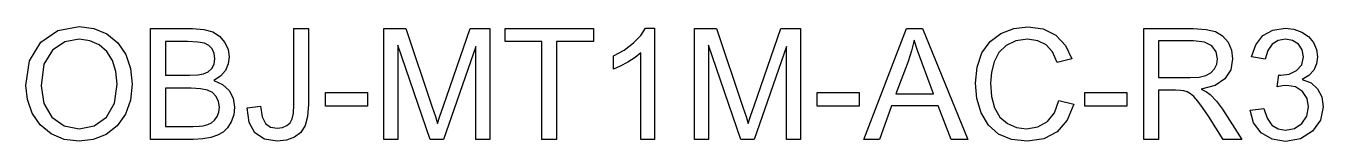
# Model space of a CAD drawing. Header units: millimetres. Extents: x 0.1 to 24.9, y 7.2 to 9.4.
import ezdxf

# ---------------------------------------------------------------- set-up
doc = ezdxf.new("R2010")
doc.units = ezdxf.units.MM

msp = doc.modelspace()

# ---------------------------------------------------------------- linework, layer by layer
at = {"layer": 'LASER_OUTLINE'}
for points in [[(0.108, 8.235), (0.179, 8.707), (0.392, 9.063), (0.717, 9.288), (1.126, 9.363), (1.405, 9.328), (1.656, 9.222), (1.864, 9.054), (2.016, 8.83), (2.109, 8.562), (2.14, 8.26), (2.108, 7.954), (2.009, 7.682), (1.852, 7.458), (1.64, 7.296), (1.391, 7.197), (1.124, 7.164), (0.84, 7.201), (0.588, 7.309), (0.38, 7.481), (0.23, 7.705), (0.138, 7.963), (0.108, 8.235)], [(2.491, 7.201), (2.491, 9.325), (3.288, 9.325), (3.507, 9.309), (3.678, 9.261), (3.809, 9.179), (3.908, 9.062), (3.971, 8.925), (3.992, 8.781), (3.973, 8.649), (3.918, 8.525), (3.826, 8.416), (3.695, 8.331), (3.865, 8.255), (3.991, 8.138), (4.069, 7.99), (4.095, 7.816), (4.079, 7.672), (4.032, 7.539), (3.961, 7.425), (3.876, 7.341), (3.771, 7.28), (3.643, 7.236), (3.488, 7.209), (3.301, 7.201), (2.491, 7.201)], [(4.338, 7.803), (4.592, 7.838), (4.62, 7.633), (4.683, 7.505), (4.78, 7.438), (4.908, 7.415), (5.007, 7.427), (5.091, 7.464), (5.155, 7.521), (5.196, 7.595), (5.218, 7.703), (5.225, 7.861), (5.225, 9.325), (5.507, 9.325), (5.507, 7.877), (5.49, 7.641), (5.442, 7.464), (5.359, 7.335), (5.238, 7.241), (5.086, 7.184), (4.91, 7.164), (4.663, 7.205), (4.481, 7.325), (4.371, 7.525), (4.338, 7.803)], [(6.946, 7.201), (6.946, 9.325), (7.369, 9.325), (7.872, 7.821), (7.932, 7.637), (7.973, 7.506), (8.019, 7.649), (8.086, 7.847), (8.595, 9.325), (8.973, 9.325), (8.973, 7.201), (8.702, 7.201), (8.702, 8.979), (8.084, 7.201), (7.831, 7.201), (7.216, 9.009), (7.216, 7.201), (6.946, 7.201)], [(9.967, 7.201), (9.967, 9.075), (9.267, 9.075), (9.267, 9.325), (10.951, 9.325), (10.951, 9.075), (10.248, 9.075), (10.248, 7.201), (9.967, 7.201)], [(12.116, 7.201), (11.855, 7.201), (11.855, 8.863), (11.746, 8.773), (11.608, 8.683), (11.463, 8.604), (11.333, 8.548), (11.333, 8.8), (11.539, 8.914), (11.716, 9.05), (11.856, 9.194), (11.948, 9.334), (12.116, 9.334), (12.116, 7.201)], [(12.881, 7.201), (12.881, 9.325), (13.304, 9.325), (13.807, 7.821), (13.867, 7.637), (13.909, 7.506), (13.955, 7.649), (14.021, 7.847), (14.53, 9.325), (14.908, 9.325), (14.908, 7.201), (14.638, 7.201), (14.638, 8.979), (14.02, 7.201), (13.766, 7.201), (13.152, 9.009), (13.152, 7.201), (12.881, 7.201)], [(16.117, 7.201), (16.933, 9.325), (17.236, 9.325), (18.105, 7.201), (17.785, 7.201), (17.537, 7.844), (16.649, 7.844), (16.415, 7.201), (16.117, 7.201)], [(19.846, 7.945), (20.127, 7.874), (20.003, 7.569), (19.809, 7.346), (19.554, 7.21), (19.247, 7.164), (18.936, 7.199), (18.688, 7.304), (18.499, 7.475), (18.361, 7.709), (18.277, 7.984), (18.249, 8.279), (18.28, 8.589), (18.375, 8.858), (18.529, 9.075), (18.736, 9.233), (18.982, 9.329), (19.251, 9.361), (19.545, 9.321), (19.787, 9.199), (19.972, 9.004), (20.091, 8.743), (19.814, 8.677), (19.723, 8.877), (19.599, 9.015), (19.441, 9.094), (19.246, 9.121), (19.021, 9.091), (18.836, 9.003), (18.696, 8.866), (18.605, 8.688), (18.555, 8.487), (18.539, 8.28), (18.558, 8.026), (18.617, 7.807), (18.718, 7.63), (18.863, 7.505), (19.037, 7.43), (19.224, 7.405), (19.442, 7.439), (19.624, 7.541), (19.761, 7.71), (19.846, 7.945)], [(21.466, 7.201), (21.466, 9.325), (22.408, 9.325), (22.658, 9.311), (22.839, 9.267), (22.972, 9.188), (23.076, 9.065), (23.142, 8.913), (23.164, 8.745), (23.128, 8.537), (23.018, 8.364), (22.832, 8.237), (22.566, 8.167), (22.664, 8.114), (22.736, 8.061), (22.855, 7.934), (22.969, 7.779), (23.338, 7.201), (22.985, 7.201), (22.704, 7.643), (22.591, 7.811), (22.5, 7.935), (22.425, 8.021), (22.358, 8.077), (22.294, 8.112), (22.23, 8.134), (22.167, 8.141), (22.073, 8.144), (21.747, 8.144), (21.747, 7.201), (21.466, 7.201)], [(23.501, 7.761), (23.761, 7.796), (23.822, 7.605), (23.914, 7.476), (24.034, 7.403), (24.177, 7.379), (24.347, 7.411), (24.488, 7.506), (24.583, 7.649), (24.615, 7.822), (24.586, 7.986), (24.498, 8.118), (24.364, 8.206), (24.199, 8.235), (24.116, 8.228), (24.015, 8.206), (24.044, 8.436), (24.068, 8.433), (24.086, 8.432), (24.244, 8.454), (24.386, 8.519), (24.486, 8.63), (24.52, 8.787), (24.495, 8.919), (24.422, 9.025), (24.311, 9.096), (24.172, 9.12), (24.032, 9.096), (23.918, 9.024), (23.835, 8.904), (23.788, 8.737), (23.527, 8.783), (23.605, 9.016), (23.744, 9.19), (23.934, 9.298), (24.166, 9.334), (24.333, 9.315), (24.486, 9.259), (24.615, 9.171), (24.71, 9.056), (24.768, 8.923), (24.788, 8.781), (24.769, 8.65), (24.713, 8.531), (24.622, 8.429), (24.495, 8.351), (24.662, 8.284), (24.788, 8.171), (24.866, 8.017), (24.892, 7.828), (24.841, 7.571), (24.689, 7.356), (24.459, 7.211), (24.176, 7.163), (23.92, 7.205), (23.711, 7.329), (23.566, 7.521), (23.501, 7.761)], [(0.398, 8.231), (0.45, 7.888), (0.604, 7.626), (0.837, 7.46), (1.123, 7.405), (1.412, 7.461), (1.645, 7.628), (1.799, 7.898), (1.85, 8.262), (1.828, 8.504), (1.763, 8.714), (1.655, 8.886), (1.506, 9.014), (1.327, 9.094), (1.127, 9.121), (0.849, 9.07), (0.613, 8.915), (0.452, 8.642), (0.398, 8.231)], [(2.772, 8.432), (3.231, 8.432), (3.392, 8.438), (3.499, 8.457), (3.593, 8.499), (3.661, 8.563), (3.702, 8.646), (3.715, 8.749), (3.702, 8.848), (3.665, 8.935), (3.603, 9.002), (3.519, 9.045), (3.392, 9.067), (3.197, 9.075), (2.772, 9.075), (2.772, 8.432)], [(16.73, 8.073), (17.45, 8.073), (17.229, 8.661), (17.14, 8.906), (17.078, 9.102), (17.029, 8.898), (16.963, 8.696), (16.73, 8.073)], [(21.747, 8.387), (22.352, 8.387), (22.523, 8.397), (22.653, 8.427), (22.748, 8.479), (22.818, 8.555), (22.86, 8.646), (22.875, 8.745), (22.847, 8.883), (22.765, 8.993), (22.624, 9.066), (22.419, 9.09), (21.747, 9.09), (21.747, 8.387)], [(2.772, 7.451), (3.301, 7.451), (3.417, 7.454), (3.492, 7.462), (3.581, 7.485), (3.654, 7.519), (3.714, 7.569), (3.761, 7.637), (3.793, 7.721), (3.804, 7.816), (3.788, 7.927), (3.743, 8.023), (3.67, 8.098), (3.574, 8.146), (3.442, 8.173), (3.263, 8.182), (2.772, 8.182), (2.772, 7.451)], [(5.831, 7.838), (5.831, 8.101), (6.632, 8.101), (6.632, 7.838), (5.831, 7.838)], [(15.227, 7.838), (15.227, 8.101), (16.028, 8.101), (16.028, 7.838), (15.227, 7.838)], [(20.338, 7.838), (20.338, 8.101), (21.14, 8.101), (21.14, 7.838), (20.338, 7.838)]]:
    msp.add_lwpolyline(points, close=True, dxfattribs=at)

doc.saveas('drawing.dxf')
